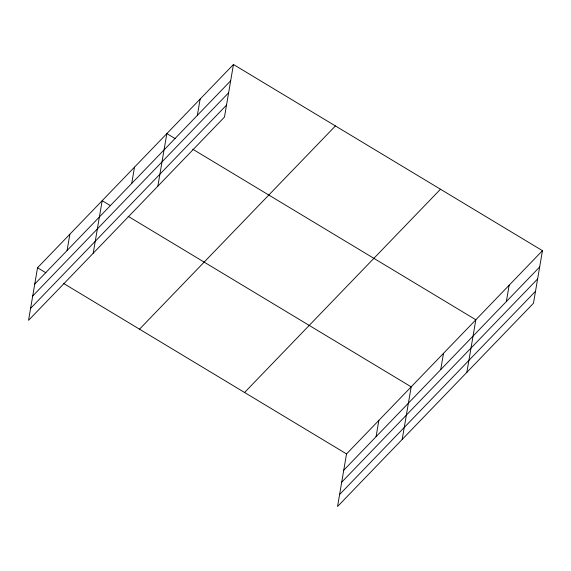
<?xml version="1.0" encoding="UTF-8"?>
<svg xmlns="http://www.w3.org/2000/svg" width="571" height="571" viewBox="0 0 571 571"><rect width="100%" height="100%" fill="white"/><g stroke="black" fill="none" stroke-linecap="round" stroke-linejoin="round"><path stroke-width="0.86" d="M233.453 64.494L37.536 267.742L28.55 320.324L224.467 117.076L233.453 64.494L542.45 250.676L533.464 303.258L337.547 506.506L346.533 453.924L542.45 250.676M67.078 250.505L69.862 234.203M93.201 253.253L102.188 200.671L110.56 205.71M131.73 183.434L134.513 167.132M157.853 186.182L166.839 133.6L175.211 138.639M197.359 115.342L200.15 99.047M376.075 436.687L378.858 420.392M402.198 439.434L411.184 386.853L128.061 216.259M440.726 369.615L443.51 353.313M466.85 372.363L475.836 319.781L192.713 149.188M506.356 301.524L509.146 285.229M34.752 284.044L230.67 80.789M32.704 296.014L228.621 92.766M30.598 308.354L226.509 105.1M139.51 329.181L335.42 125.934M244.566 392.484L440.484 189.237M343.749 470.226L539.666 266.971M341.701 482.195L537.618 278.948M339.595 494.536L535.505 291.281M37.536 267.742L45.908 272.788M63.41 283.33L346.533 453.924"/></g></svg>
